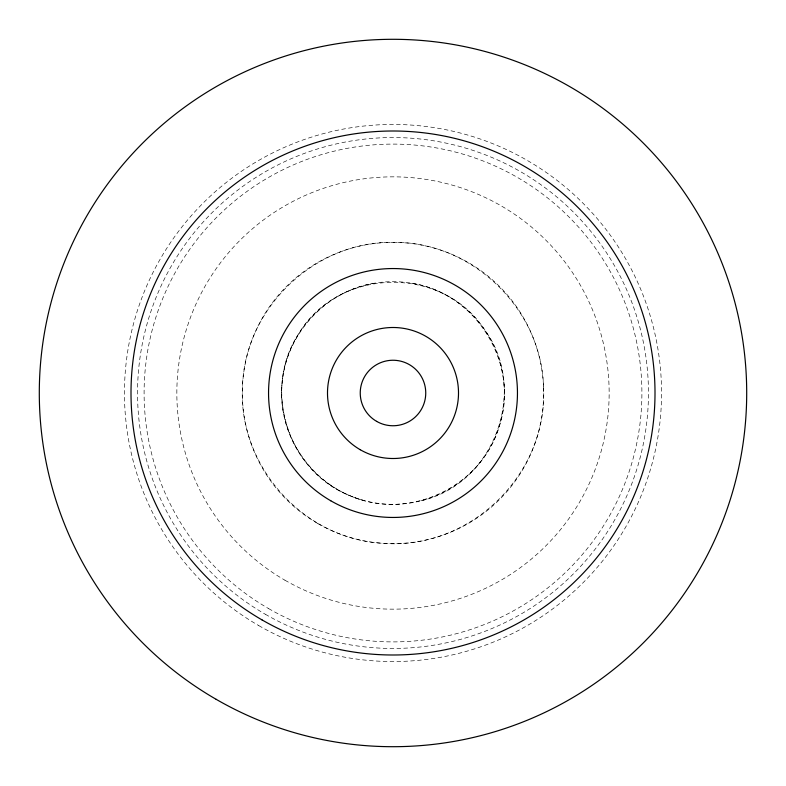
<?xml version="1.0" encoding="UTF-8"?>
<svg xmlns="http://www.w3.org/2000/svg" width="786" height="786" viewBox="0 0 786 786"><rect width="100%" height="100%" fill="white"/><g stroke="black" fill="none" stroke-linecap="round" stroke-linejoin="round"><path stroke-width="0.59" stroke-dasharray="3.93 2.95" d="M421.06 500.761C494.168 484.117 529.007 389.994 484.638 329.747C442.076 264.469 337.243 267.142 298.179 334.62C262.072 389.532 288.157 471.453 349.357 495.435C407.62 521.924 482.152 487.182 499.474 425.609C519.87 364.095 475.923 292.726 411.815 283.255M374.185 283.255C323.773 291.419 283.441 337.233 281.752 388.274C279.109 439.276 315.402 488.352 364.94 500.761M543.519 386.604C548.51 475.039 468.358 551.851 380.228 543.106C302.178 537.722 237.912 464.703 242.481 386.604C244.554 308.407 314.783 241.096 393 242.353C471.217 241.096 541.446 308.407 543.519 386.604M330.592 485.217A111.347 111.347 0 0 0 504.062 400.948A111.347 111.347 0 0 0 344.347 292.844A111.347 111.347 0 0 0 330.592 485.217M284.925 580.196A216.15 216.15 0 0 0 609.15 393A216.15 216.15 0 0 0 284.925 205.804A216.15 216.15 0 0 0 284.925 580.196M268.547 608.551A248.897 248.897 0 0 0 641.897 393A248.897 248.897 0 0 0 268.547 177.449A248.897 248.897 0 0 0 268.547 608.551M258.722 625.568A268.547 268.547 0 0 0 661.547 393A268.547 268.547 0 0 0 258.722 160.432A268.547 268.547 0 0 0 258.722 625.568M317.672 523.466A150.647 150.647 0 0 0 543.647 393A150.647 150.647 0 0 0 317.672 262.534A150.647 150.647 0 0 0 317.672 523.466M265.275 614.23A255.45 255.45 0 0 0 648.45 393A255.45 255.45 0 0 0 265.275 171.77A255.45 255.45 0 0 0 265.275 614.23"/><path stroke-width="1.18" d="M376.622 421.365A32.747 32.747 0 0 0 425.747 393A32.747 32.747 0 0 0 376.622 364.635A32.747 32.747 0 0 0 376.622 421.365M216.15 699.314A353.7 353.7 0 0 0 746.7 393A353.7 353.7 0 0 0 216.15 86.686A353.7 353.7 0 0 0 216.15 699.314M262.003 619.899A262.003 262.003 0 0 0 655.003 393A262.003 262.003 0 0 0 262.003 166.101A262.003 262.003 0 0 0 262.003 619.899M330.778 500.78A124.453 124.453 0 0 0 517.453 393A124.453 124.453 0 0 0 330.778 285.22A124.453 124.453 0 0 0 330.778 500.78M360.253 449.73A65.503 65.503 0 0 0 458.503 393A65.503 65.503 0 0 0 360.253 336.27A65.503 65.503 0 0 0 360.253 449.73"/></g></svg>
